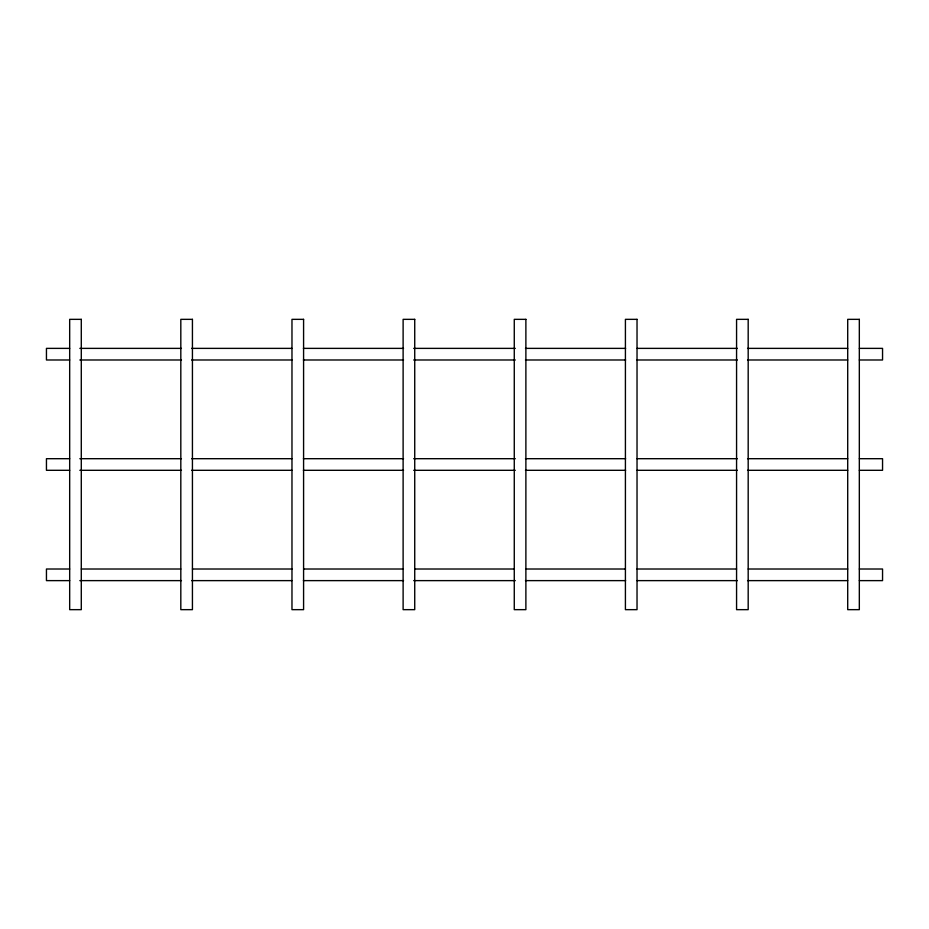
<?xml version="1.0" encoding="UTF-8"?>
<svg xmlns="http://www.w3.org/2000/svg" width="929" height="929" viewBox="0 0 929 929"><rect width="100%" height="100%" fill="white"/><g stroke="black" fill="none" stroke-linecap="round" stroke-linejoin="round"><path stroke-width="1.39" d="M69.675 348.375L46.45 348.375L46.45 359.987L69.675 359.987M79.836 348.375L181.445 348.375M191.606 348.375L291.973 348.375M303.377 348.375L403.534 348.375M413.695 348.375L515.305 348.375M525.466 348.375L625.623 348.375M637.027 348.375L737.394 348.375M747.555 348.375L847.712 348.375M859.325 348.375L882.55 348.375L882.55 359.987L859.325 359.987M79.836 359.987L181.445 359.987M191.606 359.987L291.973 359.987M303.377 359.987L403.534 359.987M413.695 359.987L515.305 359.987M525.466 359.987L625.623 359.987M637.027 359.987L737.394 359.987M747.555 359.987L847.712 359.987M69.675 458.694L46.45 458.694L46.45 470.306L69.675 470.306M79.836 458.694L181.445 458.694M191.606 458.694L291.973 458.694M303.377 458.694L403.534 458.694M413.695 458.694L515.305 458.694M525.466 458.694L625.623 458.694M637.027 458.694L737.394 458.694M747.555 458.694L847.712 458.694M859.325 458.694L882.55 458.694L882.55 470.306L859.325 470.306M79.836 470.306L181.445 470.306M191.606 470.306L291.973 470.306M303.377 470.306L403.534 470.306M413.695 470.306L515.305 470.306M525.466 470.306L625.623 470.306M637.027 470.306L737.394 470.306M747.555 470.306L847.712 470.306M69.675 569.012L46.45 569.012L46.45 580.625L69.675 580.625M81.287 569.012L180.818 569.012M192.431 569.012L291.973 569.012M303.586 569.012L403.116 569.012M414.729 569.012L514.271 569.012M525.884 569.012L625.414 569.012M637.027 569.012L736.569 569.012M748.182 569.012L847.712 569.012M859.325 569.012L882.55 569.012L882.55 580.625L859.325 580.625M79.836 580.625L181.445 580.625M191.606 580.625L291.973 580.625M303.377 580.625L403.534 580.625M413.695 580.625L515.305 580.625M525.466 580.625L625.623 580.625M637.027 580.625L737.394 580.625M747.555 580.625L847.712 580.625M81.287 319.344L69.675 319.344L69.675 609.656L81.287 609.656L81.287 319.344M192.431 319.344L180.818 319.344L180.818 609.656L192.431 609.656L192.431 319.344M303.586 319.344L291.973 319.344L291.973 609.656L303.586 609.656L303.586 319.344M414.729 319.344L403.116 319.344L403.116 609.656L414.729 609.656L414.729 319.344M525.884 319.344L514.271 319.344L514.271 609.656L525.884 609.656L525.884 319.344M637.027 319.344L625.414 319.344L625.414 609.656L637.027 609.656L637.027 319.344M748.182 319.344L736.569 319.344L736.569 609.656L748.182 609.656L748.182 319.344M859.325 319.344L847.712 319.344L847.712 609.656L859.325 609.656L859.325 319.344"/></g></svg>
